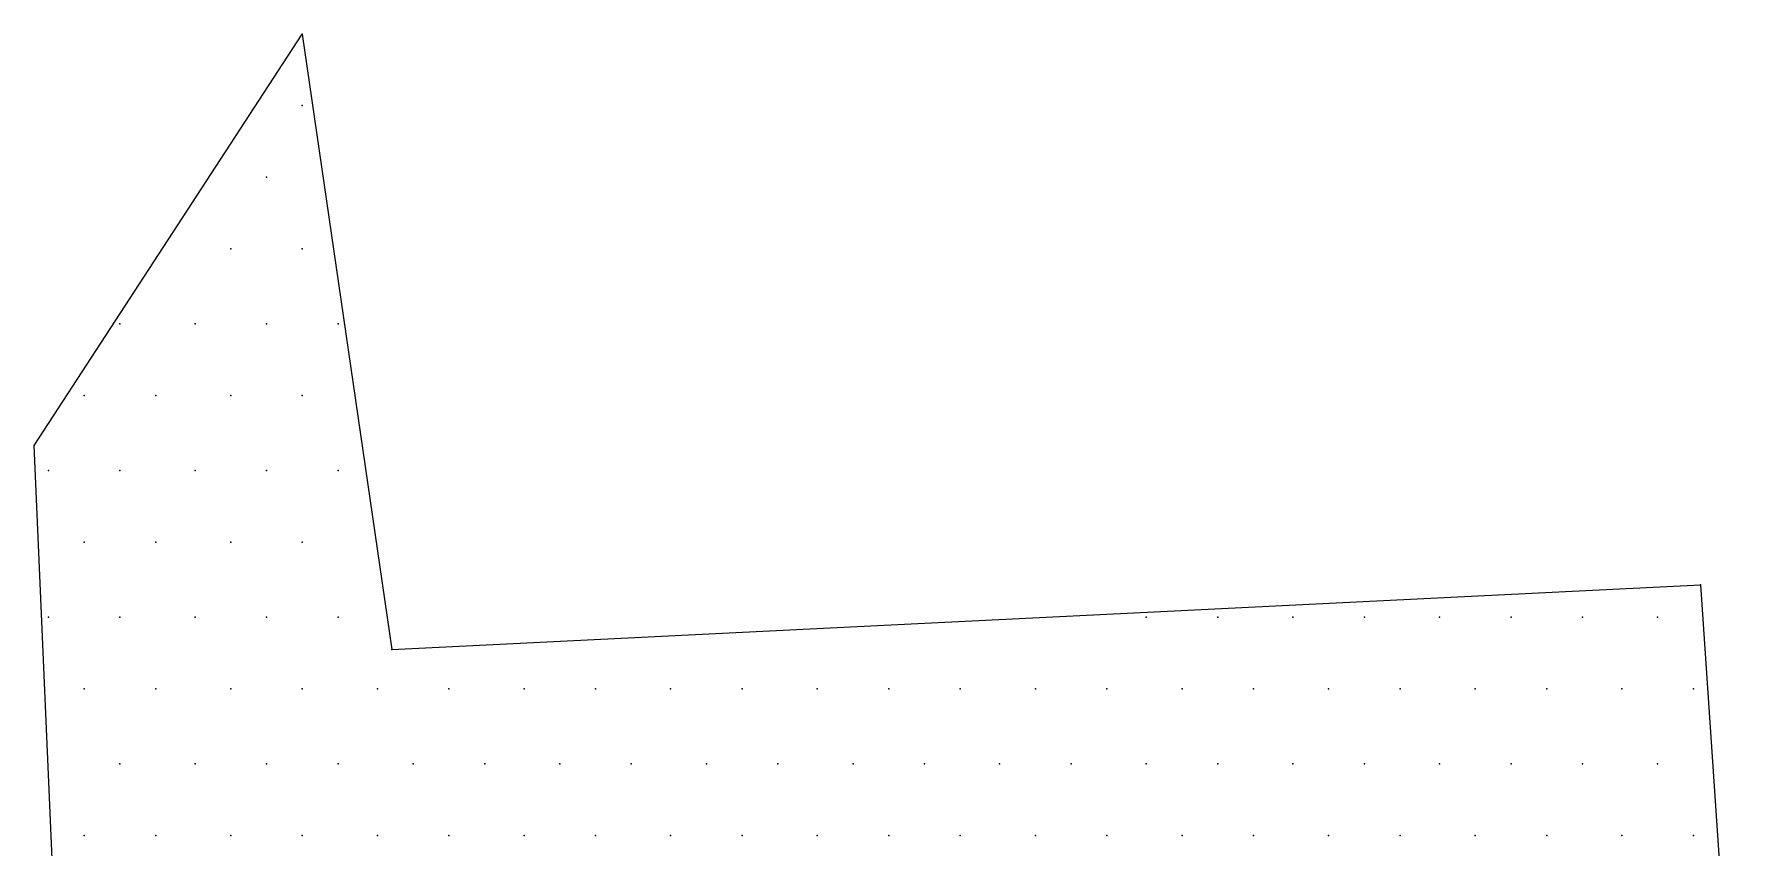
# Model space of a CAD drawing. Extents: x 180421 to 182279, y 668879 to 669787.
# Drawn here: x 181676.291 to 181678.809, y 669707.861 to 669709.062 of the extents above; entities that cross this region are included whole.
import ezdxf

# ---------------------------------------------------------------- set-up
doc = ezdxf.new("R2010")
doc.units = 0
doc.header["$LTSCALE"] = 2.5
doc.header["$MEASUREMENT"] = 0
doc.layers.add('KOTERET', color=1, linetype='CONTINUOUS')

msp = doc.modelspace()

# ---------------------------------------------------------------- linework, layer by layer
at = {"layer": 'KOTERET', "color": 2, "linetype": 'Continuous'}
for points in [[(181676.2912, 669708.4551), (181676.6871, 669709.062)], [(181676.6871, 669709.062), (181676.819, 669708.1542)], [(181676.6871, 669708.9565), (181676.6871, 669708.9565)], [(181676.6343, 669708.8509), (181676.6343, 669708.8509)], [(181676.5815, 669708.7453), (181676.5815, 669708.7453)], [(181676.6871, 669708.7453), (181676.6871, 669708.7453)], [(181676.4179, 669708.6345), (181676.4179, 669708.6345)], [(181676.5287, 669708.6345), (181676.5287, 669708.6345)], [(181676.6343, 669708.6345), (181676.6343, 669708.6345)], [(181676.7399, 669708.6345), (181676.7399, 669708.6345)], [(181676.3651, 669708.5289), (181676.3651, 669708.5289)], [(181676.4707, 669708.5289), (181676.4707, 669708.5289)], [(181676.5815, 669708.5289), (181676.5815, 669708.5289)], [(181676.6871, 669708.5289), (181676.6871, 669708.5289)], [(181676.344, 669707.2464), (181676.2912, 669708.4551)], [(181676.3123, 669708.4181), (181676.3123, 669708.4181)], [(181676.4179, 669708.4181), (181676.4179, 669708.4181)], [(181676.5287, 669708.4181), (181676.5287, 669708.4181)], [(181676.6343, 669708.4181), (181676.6343, 669708.4181)], [(181676.7399, 669708.4181), (181676.7399, 669708.4181)], [(181676.3651, 669708.3125), (181676.3651, 669708.3125)], [(181676.4707, 669708.3125), (181676.4707, 669708.3125)], [(181676.5815, 669708.3125), (181676.5815, 669708.3125)], [(181676.6871, 669708.3125), (181676.6871, 669708.3125)], [(181676.819, 669708.1542), (181678.7509, 669708.2492)], [(181678.7509, 669708.2492), (181678.8089, 669707.3941)], [(181676.3123, 669708.2017), (181676.3123, 669708.2017)], [(181676.4179, 669708.2017), (181676.4179, 669708.2017)], [(181676.5287, 669708.2017), (181676.5287, 669708.2017)], [(181676.6343, 669708.2017), (181676.6343, 669708.2017)], [(181676.7399, 669708.2017), (181676.7399, 669708.2017)], [(181677.9327, 669708.2017), (181677.9327, 669708.2017)], [(181678.0383, 669708.2017), (181678.0383, 669708.2017)], [(181678.1491, 669708.2017), (181678.1491, 669708.2017)], [(181678.2547, 669708.2017), (181678.2547, 669708.2017)], [(181678.3655, 669708.2017), (181678.3655, 669708.2017)], [(181678.4711, 669708.2017), (181678.4711, 669708.2017)], [(181678.5767, 669708.2017), (181678.5767, 669708.2017)], [(181678.6875, 669708.2017), (181678.6875, 669708.2017)], [(181676.3651, 669708.0961), (181676.3651, 669708.0961)], [(181676.4707, 669708.0961), (181676.4707, 669708.0961)], [(181676.5815, 669708.0961), (181676.5815, 669708.0961)], [(181676.6871, 669708.0961), (181676.6871, 669708.0961)], [(181676.7979, 669708.0961), (181676.7979, 669708.0961)], [(181676.9035, 669708.0961), (181676.9035, 669708.0961)], [(181677.0143, 669708.0961), (181677.0143, 669708.0961)], [(181677.1199, 669708.0961), (181677.1199, 669708.0961)], [(181677.2307, 669708.0961), (181677.2307, 669708.0961)], [(181677.3363, 669708.0961), (181677.3363, 669708.0961)], [(181677.4471, 669708.0961), (181677.4471, 669708.0961)], [(181677.5527, 669708.0961), (181677.5527, 669708.0961)], [(181677.6583, 669708.0961), (181677.6583, 669708.0961)], [(181677.7691, 669708.0961), (181677.7691, 669708.0961)], [(181677.8747, 669708.0961), (181677.8747, 669708.0961)], [(181677.9855, 669708.0961), (181677.9855, 669708.0961)], [(181678.0911, 669708.0961), (181678.0911, 669708.0961)], [(181678.2019, 669708.0961), (181678.2019, 669708.0961)], [(181678.3075, 669708.0961), (181678.3075, 669708.0961)], [(181678.4183, 669708.0961), (181678.4183, 669708.0961)], [(181678.5239, 669708.0961), (181678.5239, 669708.0961)], [(181678.6347, 669708.0961), (181678.6347, 669708.0961)], [(181678.7403, 669708.0961), (181678.7403, 669708.0961)], [(181676.4179, 669707.9853), (181676.4179, 669707.9853)], [(181676.5287, 669707.9853), (181676.5287, 669707.9853)], [(181676.6343, 669707.9853), (181676.6343, 669707.9853)], [(181676.7399, 669707.9853), (181676.7399, 669707.9853)], [(181676.8507, 669707.9853), (181676.8507, 669707.9853)], [(181676.9563, 669707.9853), (181676.9563, 669707.9853)], [(181677.0671, 669707.9853), (181677.0671, 669707.9853)], [(181677.1727, 669707.9853), (181677.1727, 669707.9853)], [(181677.2835, 669707.9853), (181677.2835, 669707.9853)], [(181677.3891, 669707.9853), (181677.3891, 669707.9853)], [(181677.4999, 669707.9853), (181677.4999, 669707.9853)], [(181677.6055, 669707.9853), (181677.6055, 669707.9853)], [(181677.7163, 669707.9853), (181677.7163, 669707.9853)], [(181677.8219, 669707.9853), (181677.8219, 669707.9853)], [(181677.9327, 669707.9853), (181677.9327, 669707.9853)], [(181678.0383, 669707.9853), (181678.0383, 669707.9853)], [(181678.1491, 669707.9853), (181678.1491, 669707.9853)], [(181678.2547, 669707.9853), (181678.2547, 669707.9853)], [(181678.3655, 669707.9853), (181678.3655, 669707.9853)], [(181678.4711, 669707.9853), (181678.4711, 669707.9853)], [(181678.5767, 669707.9853), (181678.5767, 669707.9853)], [(181678.6875, 669707.9853), (181678.6875, 669707.9853)], [(181676.3651, 669707.8797), (181676.3651, 669707.8797)], [(181676.4707, 669707.8797), (181676.4707, 669707.8797)], [(181676.5815, 669707.8797), (181676.5815, 669707.8797)], [(181676.6871, 669707.8797), (181676.6871, 669707.8797)], [(181676.7979, 669707.8797), (181676.7979, 669707.8797)], [(181676.9035, 669707.8797), (181676.9035, 669707.8797)], [(181677.0143, 669707.8797), (181677.0143, 669707.8797)], [(181677.1199, 669707.8797), (181677.1199, 669707.8797)], [(181677.2307, 669707.8797), (181677.2307, 669707.8797)], [(181677.3363, 669707.8797), (181677.3363, 669707.8797)], [(181677.4471, 669707.8797), (181677.4471, 669707.8797)], [(181677.5527, 669707.8797), (181677.5527, 669707.8797)], [(181677.6583, 669707.8797), (181677.6583, 669707.8797)], [(181677.7691, 669707.8797), (181677.7691, 669707.8797)], [(181677.8747, 669707.8797), (181677.8747, 669707.8797)], [(181677.9855, 669707.8797), (181677.9855, 669707.8797)], [(181678.0911, 669707.8797), (181678.0911, 669707.8797)], [(181678.2019, 669707.8797), (181678.2019, 669707.8797)], [(181678.3075, 669707.8797), (181678.3075, 669707.8797)], [(181678.4183, 669707.8797), (181678.4183, 669707.8797)], [(181678.5239, 669707.8797), (181678.5239, 669707.8797)], [(181678.6347, 669707.8797), (181678.6347, 669707.8797)], [(181678.7403, 669707.8797), (181678.7403, 669707.8797)]]:
    msp.add_lwpolyline(points, dxfattribs=at)
at = {"layer": 'KOTERET', "color": 1}
for p in [(181676.6871, 669709.062), (181676.6871, 669709.062), (181676.6871, 669708.9565), (181676.6871, 669708.9565), (181676.6343, 669708.8509), (181676.6343, 669708.8509), (181676.5815, 669708.7453), (181676.5815, 669708.7453), (181676.6871, 669708.7453), (181676.6871, 669708.7453), (181676.4179, 669708.6345), (181676.4179, 669708.6345), (181676.5287, 669708.6345), (181676.5287, 669708.6345), (181676.6343, 669708.6345), (181676.6343, 669708.6345), (181676.7399, 669708.6345), (181676.7399, 669708.6345), (181676.3651, 669708.5289), (181676.3651, 669708.5289), (181676.4707, 669708.5289), (181676.4707, 669708.5289), (181676.5815, 669708.5289), (181676.5815, 669708.5289), (181676.6871, 669708.5289), (181676.6871, 669708.5289), (181676.2912, 669708.4551), (181676.2912, 669708.4551), (181676.3123, 669708.4181), (181676.3123, 669708.4181), (181676.4179, 669708.4181), (181676.4179, 669708.4181), (181676.5287, 669708.4181), (181676.5287, 669708.4181), (181676.6343, 669708.4181), (181676.6343, 669708.4181), (181676.7399, 669708.4181), (181676.7399, 669708.4181), (181676.3651, 669708.3125), (181676.3651, 669708.3125), (181676.4707, 669708.3125), (181676.4707, 669708.3125), (181676.5815, 669708.3125), (181676.5815, 669708.3125), (181676.6871, 669708.3125), (181676.6871, 669708.3125), (181678.7509, 669708.2492), (181678.7509, 669708.2492), (181676.3123, 669708.2017), (181676.3123, 669708.2017), (181676.4179, 669708.2017), (181676.4179, 669708.2017), (181676.5287, 669708.2017), (181676.5287, 669708.2017), (181676.6343, 669708.2017), (181676.6343, 669708.2017), (181676.7399, 669708.2017), (181676.7399, 669708.2017), (181677.9327, 669708.2017), (181677.9327, 669708.2017), (181678.0383, 669708.2017), (181678.0383, 669708.2017), (181678.1491, 669708.2017), (181678.1491, 669708.2017), (181678.2547, 669708.2017), (181678.2547, 669708.2017), (181678.3655, 669708.2017), (181678.3655, 669708.2017), (181678.4711, 669708.2017), (181678.4711, 669708.2017), (181678.5767, 669708.2017), (181678.5767, 669708.2017), (181678.6875, 669708.2017), (181678.6875, 669708.2017), (181676.819, 669708.1542), (181676.819, 669708.1542), (181676.3651, 669708.0961), (181676.3651, 669708.0961), (181676.4707, 669708.0961), (181676.4707, 669708.0961), (181676.5815, 669708.0961), (181676.5815, 669708.0961), (181676.6871, 669708.0961), (181676.6871, 669708.0961), (181676.7979, 669708.0961), (181676.7979, 669708.0961), (181676.9035, 669708.0961), (181676.9035, 669708.0961), (181677.0143, 669708.0961), (181677.0143, 669708.0961), (181677.1199, 669708.0961), (181677.1199, 669708.0961), (181677.2307, 669708.0961), (181677.2307, 669708.0961), (181677.3363, 669708.0961), (181677.3363, 669708.0961), (181677.4471, 669708.0961), (181677.4471, 669708.0961), (181677.5527, 669708.0961), (181677.5527, 669708.0961), (181677.6583, 669708.0961), (181677.6583, 669708.0961), (181677.7691, 669708.0961), (181677.7691, 669708.0961), (181677.8747, 669708.0961), (181677.8747, 669708.0961), (181677.9855, 669708.0961), (181677.9855, 669708.0961), (181678.0911, 669708.0961), (181678.0911, 669708.0961), (181678.2019, 669708.0961), (181678.2019, 669708.0961), (181678.3075, 669708.0961), (181678.3075, 669708.0961), (181678.4183, 669708.0961), (181678.4183, 669708.0961), (181678.5239, 669708.0961), (181678.5239, 669708.0961), (181678.6347, 669708.0961), (181678.6347, 669708.0961), (181678.7403, 669708.0961), (181678.7403, 669708.0961), (181676.4179, 669707.9853), (181676.4179, 669707.9853), (181676.5287, 669707.9853), (181676.5287, 669707.9853), (181676.6343, 669707.9853), (181676.6343, 669707.9853), (181676.7399, 669707.9853), (181676.7399, 669707.9853), (181676.8507, 669707.9853), (181676.8507, 669707.9853), (181676.9563, 669707.9853), (181676.9563, 669707.9853), (181677.0671, 669707.9853), (181677.0671, 669707.9853), (181677.1727, 669707.9853), (181677.1727, 669707.9853), (181677.2835, 669707.9853), (181677.2835, 669707.9853), (181677.3891, 669707.9853), (181677.3891, 669707.9853), (181677.4999, 669707.9853), (181677.4999, 669707.9853), (181677.6055, 669707.9853), (181677.6055, 669707.9853), (181677.7163, 669707.9853), (181677.7163, 669707.9853), (181677.8219, 669707.9853), (181677.8219, 669707.9853), (181677.9327, 669707.9853), (181677.9327, 669707.9853), (181678.0383, 669707.9853), (181678.0383, 669707.9853), (181678.1491, 669707.9853), (181678.1491, 669707.9853), (181678.2547, 669707.9853), (181678.2547, 669707.9853), (181678.3655, 669707.9853), (181678.3655, 669707.9853), (181678.4711, 669707.9853), (181678.4711, 669707.9853), (181678.5767, 669707.9853), (181678.5767, 669707.9853), (181678.6875, 669707.9853), (181678.6875, 669707.9853), (181676.3651, 669707.8797), (181676.3651, 669707.8797), (181676.4707, 669707.8797), (181676.4707, 669707.8797), (181676.5815, 669707.8797), (181676.5815, 669707.8797), (181676.6871, 669707.8797), (181676.6871, 669707.8797), (181676.7979, 669707.8797), (181676.7979, 669707.8797), (181676.9035, 669707.8797), (181676.9035, 669707.8797), (181677.0143, 669707.8797), (181677.0143, 669707.8797), (181677.1199, 669707.8797), (181677.1199, 669707.8797), (181677.2307, 669707.8797), (181677.2307, 669707.8797), (181677.3363, 669707.8797), (181677.3363, 669707.8797), (181677.4471, 669707.8797), (181677.4471, 669707.8797), (181677.5527, 669707.8797), (181677.5527, 669707.8797), (181677.6583, 669707.8797), (181677.6583, 669707.8797), (181677.7691, 669707.8797), (181677.7691, 669707.8797), (181677.8747, 669707.8797), (181677.8747, 669707.8797), (181677.9855, 669707.8797), (181677.9855, 669707.8797), (181678.0911, 669707.8797), (181678.0911, 669707.8797), (181678.2019, 669707.8797), (181678.2019, 669707.8797), (181678.3075, 669707.8797), (181678.3075, 669707.8797), (181678.4183, 669707.8797), (181678.4183, 669707.8797), (181678.5239, 669707.8797), (181678.5239, 669707.8797), (181678.6347, 669707.8797), (181678.6347, 669707.8797), (181678.7403, 669707.8797), (181678.7403, 669707.8797)]:
    msp.add_point(p, dxfattribs=at)

doc.saveas('drawing.dxf')
